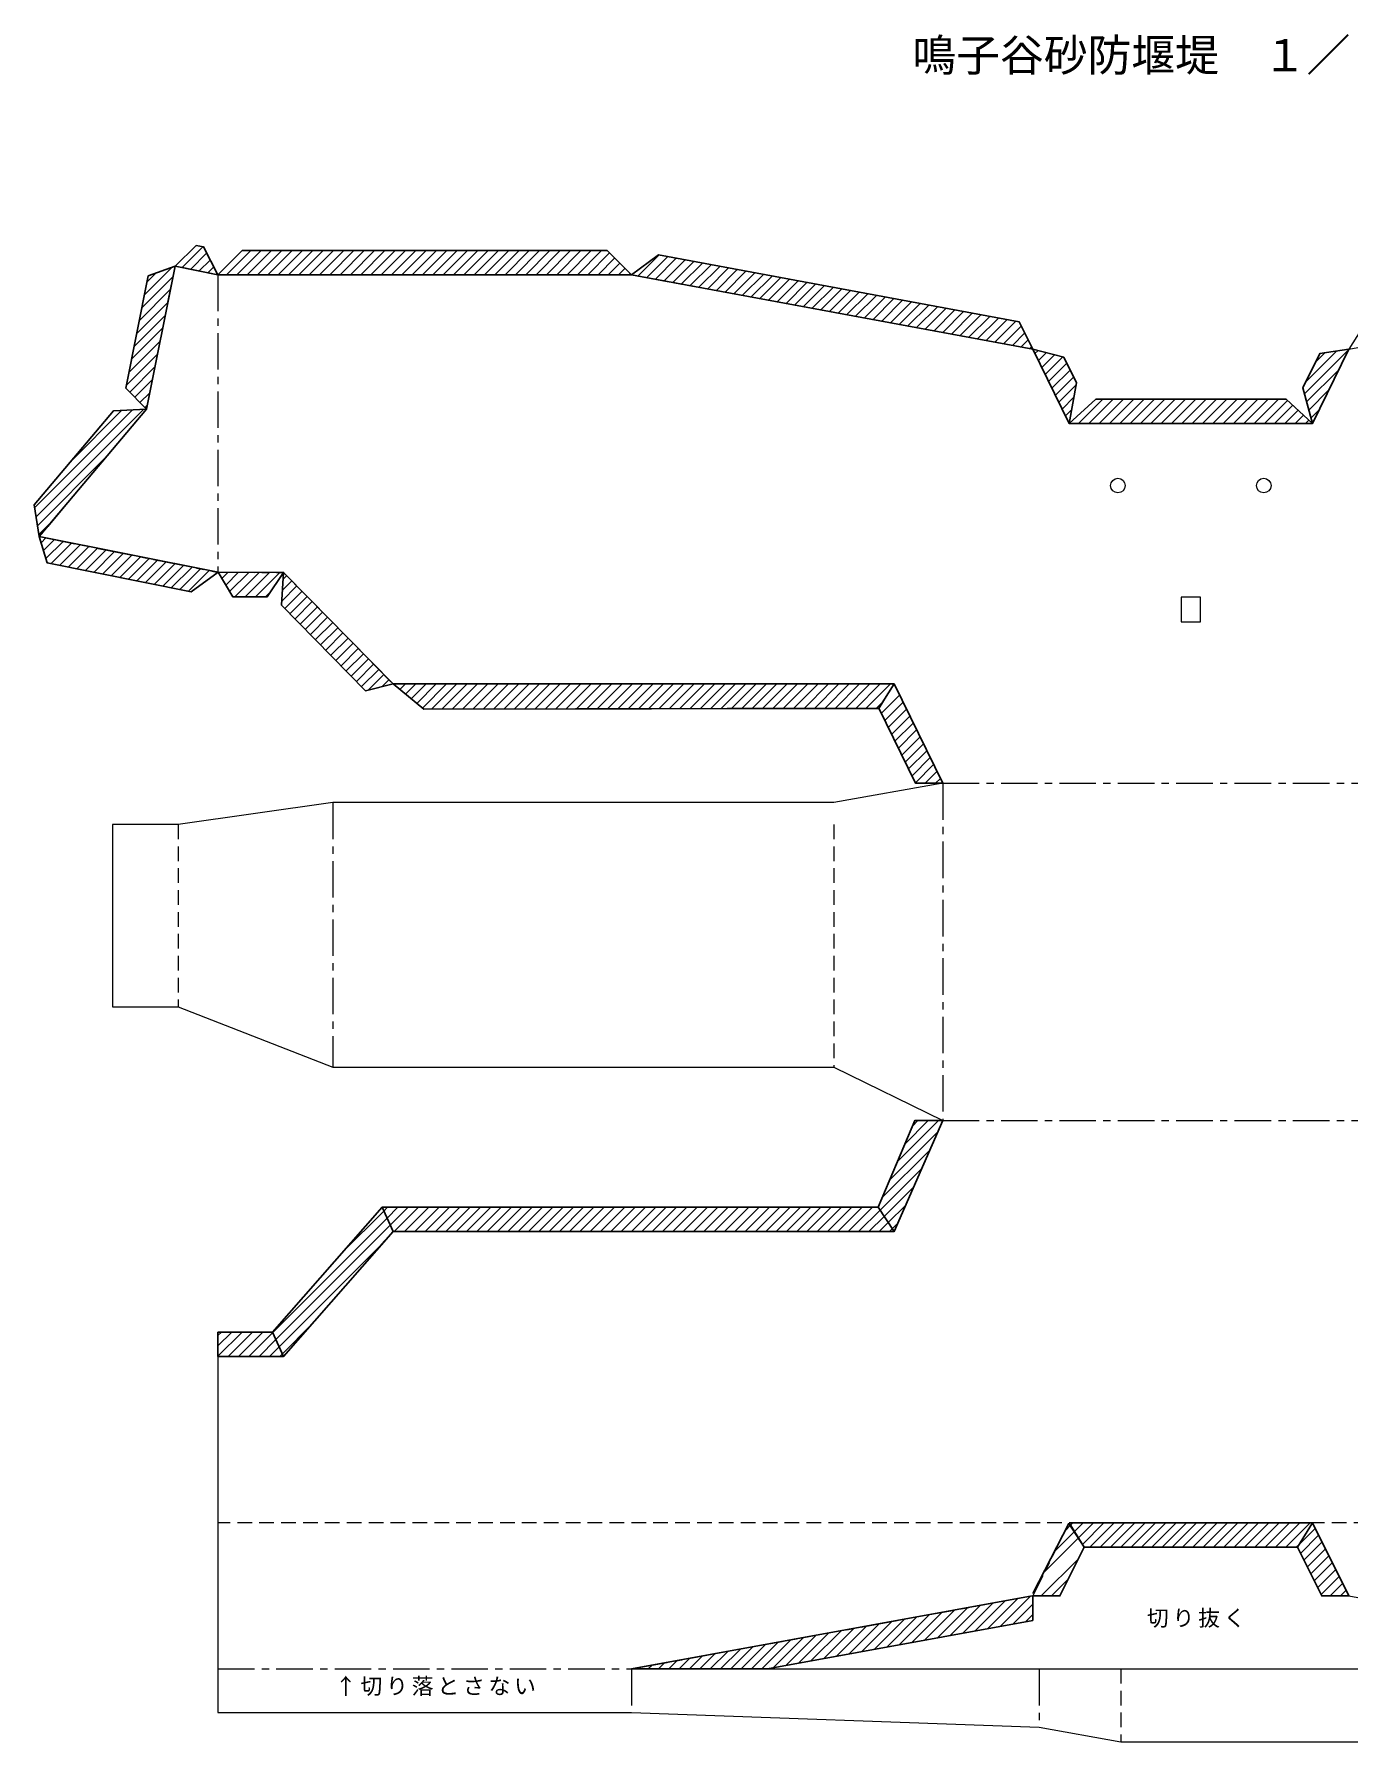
# Model space of a CAD drawing. Units: millimetres at full size, sheet at 1:300. Extents: x -1911260 to 408766, y -45196 to 976532.
# Drawn here: x -400443 to -346389, y 906311 to 976532 of the extents above; entities that cross this region are included whole.
import ezdxf
from ezdxf.enums import TextEntityAlignment as Align

# ---------------------------------------------------------------- set-up
doc = ezdxf.new("R2010")
doc.units = ezdxf.units.MM
doc.header["$LTSCALE"] = 300
doc.linetypes.add('CHAIN1', pattern=[8, 5, -1, 1, -1])
doc.linetypes.add('DASHED2', pattern=[3, 2, -1])
doc.layers.add('0-0', color=4, linetype='Continuous', lineweight=5)
doc.layers.add('0-1', color=2, linetype='Continuous')
doc.styles.add('ＭＳ ゴシック', font='')
doc.styles.get('ＭＳ ゴシック').set_extended_font_data('MS Gothic')

msp = doc.modelspace()

# ---------------------------------------------------------------- linework, layer by layer
at = {"layer": '0-0', "color": 2, "linetype": 'CHAIN1'}
for p, q in [((-392885.9, 966640.7), (-394651, 966993.4)), ((-392885.9, 966640.7), (-392885.9, 954403.5)), ((-392885.9, 966640.7), (-392703.7, 966640.7)), ((-392703.7, 966640.7), (-375885.9, 966640.7)), ((-375885.9, 966640.7), (-359385.9, 963580.7)), ((-392883.7, 954403), (-390185.9, 954400.7)), ((-363085.9, 945730.7), (-342685.9, 945730.7)), ((-363085.9, 945730.7), (-363085.9, 931855.7)), ((-388157.9, 944930.7), (-388157.9, 934055.7)), ((-363085.9, 931855.7), (-342685.9, 931855.7)), ((-357899, 915284.9), (-359385.9, 912311.2)), ((-375885.9, 909311.2), (-359414.5, 912311.2)), ((-392885.9, 909311.2), (-375885.9, 909308.2)), ((-375885.9, 909308.2), (-375885.9, 907511.2)), ((-359115.9, 909308.2), (-359115.9, 906911.2))]:
    msp.add_line(p, q, dxfattribs=at)
at = {"layer": '0-0'}
for p, q in [((-392885.9, 966640.7), (-391885.9, 967640.7)), ((-376895.9, 967640.7), (-391885.9, 967640.7)), ((-376878.8, 967633.6), (-376895.9, 967640.7)), ((-358112.5, 963255), (-357590.6, 962190.3)), ((-357590.6, 962190.3), (-357885.9, 960520.7)), ((-364177.7, 931855.7), (-363085.9, 931855.7)), ((-392885.9, 923157.2), (-392885.9, 922157.2)), ((-390639.1, 923157.2), (-390185.9, 922157.2)), ((-392885.9, 922157.2), (-392885.9, 909311.2)), ((-357885.9, 915311.2), (-357267.8, 914311.2)), ((-357267.8, 914311.2), (-358267.8, 912311.2)), ((-348503.9, 914311.2), (-347503.9, 912311.2)), ((-359385.9, 912311.2), (-358267.8, 912311.2)), ((-359385.9, 912311.2), (-359385.9, 911294.8)), ((-346385.9, 912311.2), (-347503.9, 912311.2)), ((-370295.7, 909311.2), (-359385.9, 911294.8)), ((-375885.9, 909311.2), (-329885.9, 909311.2))]:
    msp.add_line(p, q, dxfattribs=at)
at = {"layer": '0-0', "color": 7, "linetype": 'DASHED2'}
for p, q in [((-394520.9, 944030.7), (-394520.9, 936530.7)), ((-367557.9, 944030.7), (-367557.9, 934055.7)), ((-319485.9, 915311.2), (-392885.9, 915311.2)), ((-355761.9, 909311.2), (-355761.9, 906311.2))]:
    msp.add_line(p, q, dxfattribs=at)
at = {"layer": '0-0'}
for points in [[(-392885.9, 966640.7), (-393486.9, 967780.6), (-393788.1, 967840.7), (-394651, 966993.4), (-395749.5, 966599.3), (-396672.9, 961978.2), (-395826.6, 961109.7), (-397185.6, 961048.6), (-400442.9, 957181.9), (-400238.3, 955872.6), (-399907.6, 954786.6), (-393987.5, 953601.4), (-392883.7, 954403), (-392279.7, 953400.7), (-390861.3, 953400.7), (-390185.9, 954400.7), (-390268.4, 953056.5), (-386814, 949532.9), (-385685.9, 949810.7), (-384424.8, 948782.1), (-365704.9, 948801.7), (-365085.9, 949810.7)], [(-376895.9, 967640.7), (-376878.8, 967633.6), (-375885.9, 966640.7)], [(-375885.9, 966640.7), (-374773.5, 967451.4), (-359939.8, 964700.5)], [(-329885.9, 966640.7), (-331266.4, 967401.7), (-345658.1, 964732.7), (-346385.9, 963580.7), (-347587.9, 963400.3), (-348283.1, 961982.1), (-347885.9, 960520.7), (-348959.8, 961520.7), (-356787.8, 961520.7), (-357885.9, 960520.7)], [(-358112.5, 963255), (-359385.9, 963580.7), (-359939.8, 964700.5)], [(-365704.9, 948801.7), (-364199.5, 945730.7), (-363085.9, 945730.7)], [(-363085.9, 945730.7), (-367557.9, 944930.7), (-388157.9, 944930.7), (-394520.9, 944030.7), (-397220.9, 944030.7)], [(-397220.9, 944030.7), (-397220.9, 936530.7), (-394520.9, 936530.7), (-388157.9, 934055.7), (-367557.9, 934055.7), (-363085.9, 931855.7)], [(-364238, 931855.7), (-365739.4, 928291.7), (-365085.9, 927291.7)], [(-386139.1, 928291.7), (-390639.1, 923157.2), (-392885.9, 923157.2)], [(-365739.4, 928291.7), (-386139.1, 928291.7), (-385685.9, 927291.7)], [(-357267.8, 914311.2), (-348503.9, 914311.2), (-347885.9, 915311.2)], [(-392885.9, 909311.2), (-392885.9, 907511.2), (-375885.9, 907511.2), (-359115.9, 906911.2), (-355761.9, 906311.2), (-345761.9, 906311.2), (-342407.9, 906911.2), (-325637.9, 907511.2), (-309637.9, 907511.2), (-309637.9, 909311.2)]]:
    msp.add_lwpolyline(points, dxfattribs=at)
at = {"layer": '0-0', "color": 2, "linetype": 'CHAIN1'}
for points in [[(-394664.8, 966982.1), (-395826.6, 961109.7), (-400238.3, 955872.6), (-392888.8, 954401.3)], [(-359385.9, 963580.7), (-357885.9, 960520.7), (-347885.9, 960520.7), (-346385.9, 963580.7), (-329885.9, 966640.7), (-313885.9, 966640.7), (-315685.9, 963580.7)], [(-390185.9, 954400.7), (-385685.9, 949810.7), (-365085.9, 949810.7), (-363085.9, 945730.7)], [(-392885.9, 922157.2), (-390185.9, 922157.2), (-385685.9, 927291.7), (-365085.9, 927291.7), (-363085.9, 931855.7)], [(-357885.9, 915311.2), (-347885.9, 915311.2), (-346385.9, 912311.2), (-329885.9, 909311.2)]]:
    msp.add_lwpolyline(points, dxfattribs=at)
at = {"layer": '0-0'}
msp.add_lwpolyline([(-353285.9, 953380.7), (-353285.9, 952360.7), (-352485.9, 952360.7), (-352485.9, 953380.7)], close=True, dxfattribs=at)
for centre in [(-355885.9, 957970.7), (-349885.9, 957970.7)]:
    msp.add_circle(centre, 300, dxfattribs=at)
at = {"layer": '0-1', "color": 5}
for p, q in [((-394651, 966993.4), (-393788.1, 967840.7)), ((-395749.5, 966599.3), (-394651, 966993.4)), ((-394651, 966993.4), (-392885.9, 966640.7)), ((-396672.9, 961978.2), (-395749.5, 966599.3)), ((-359385.9, 963580.7), (-357885.9, 960520.7)), ((-346385.9, 963580.7), (-347885.9, 960520.7)), ((-346385.9, 963580.7), (-347587.9, 963400.3)), ((-357590.6, 962190.3), (-357885.9, 960520.7)), ((-348959.8, 961520.7), (-356787.8, 961520.7)), ((-348959.8, 961520.7), (-347885.9, 960520.7)), ((-400238.3, 955872.6), (-395826.6, 961109.7)), ((-397185.6, 961048.6), (-395826.6, 961109.7)), ((-392883.7, 954403), (-400238.3, 955872.6)), ((-390639.1, 923157.2), (-392885.9, 923157.2)), ((-357885.9, 915311.2), (-347885.9, 915311.2)), ((-359414.5, 912311.2), (-375885.9, 909311.2)), ((-359385.9, 912311.2), (-359385.9, 911294.8))]:
    msp.add_line(p, q, dxfattribs=at)
at = {"layer": '0-1'}
for p, q in [((-394360.4, 966935.3), (-393510.5, 967785.3)), ((-395906.5, 965813.5), (-394768.9, 966951.1)), ((-394006.8, 966864.7), (-393350.2, 967521.3)), ((-393653.2, 966794), (-393203.7, 967243.5)), ((-393299.6, 966723.4), (-393057.2, 966965.7)), ((-392533.7, 966640.7), (-391533.9, 967640.5)), ((-392109.5, 966640.7), (-391109.8, 967640.3)), ((-391685.2, 966640.7), (-390685.8, 967640.1)), ((-391260.9, 966640.7), (-390261.7, 967639.9)), ((-390836.7, 966640.7), (-389837.6, 967639.7)), ((-390412.4, 966640.7), (-389413.6, 967639.5)), ((-389988.1, 966640.7), (-388989.5, 967639.3)), ((-389563.9, 966640.7), (-388565.4, 967639.1)), ((-389139.6, 966640.7), (-388141.4, 967638.9)), ((-388715.3, 966640.7), (-387717.3, 967638.7)), ((-388291.1, 966640.7), (-387293.2, 967638.5)), ((-387866.8, 966640.7), (-386869.2, 967638.3)), ((-387442.6, 966640.7), (-386445.1, 967638.1)), ((-387018.3, 966640.7), (-386021.1, 967637.9)), ((-386594, 966640.7), (-385597, 967637.7)), ((-386169.8, 966640.7), (-385172.9, 967637.5)), ((-385745.5, 966640.7), (-384748.9, 967637.3)), ((-385321.2, 966640.7), (-384324.8, 967637.1)), ((-384897, 966640.7), (-383900.7, 967636.9)), ((-384472.7, 966640.7), (-383476.7, 967636.7)), ((-384048.4, 966640.7), (-383052.6, 967636.5)), ((-383624.2, 966640.7), (-382628.5, 967636.3)), ((-383199.9, 966640.7), (-382204.5, 967636.1)), ((-382775.7, 966640.7), (-381780.4, 967635.9)), ((-382351.4, 966640.7), (-381356.3, 967635.7)), ((-381927.1, 966640.7), (-380932.3, 967635.5)), ((-381502.9, 966640.7), (-380508.2, 967635.3)), ((-381078.6, 966640.7), (-380084.2, 967635.1)), ((-380654.3, 966640.7), (-379660.1, 967634.9)), ((-380230.1, 966640.7), (-379236, 967634.7)), ((-379805.8, 966640.7), (-378812, 967634.5)), ((-379381.5, 966640.7), (-378387.9, 967634.3)), ((-378957.3, 966640.7), (-377963.8, 967634.1)), ((-378533, 966640.7), (-377539.8, 967633.9)), ((-378108.7, 966640.7), (-377115.7, 967633.7)), ((-377684.5, 966640.7), (-376785.2, 967540)), ((-377260.2, 966640.7), (-376573, 967327.9)), ((-376836, 966640.7), (-376360.9, 967115.7)), ((-375613.6, 966590.2), (-374755.7, 967448.1)), ((-375255.8, 966523.8), (-374397.8, 967381.8)), ((-374897.9, 966457.5), (-374039.9, 967315.4)), ((-374540, 966391.1), (-373682, 967249)), ((-374182.1, 966324.7), (-373324.1, 967182.6)), ((-373824.2, 966258.3), (-372966.2, 967116.3)), ((-373466.3, 966192), (-372608.4, 967049.9)), ((-373108.4, 966125.6), (-372250.5, 966983.5)), ((-396012.4, 965283.3), (-394738, 966557.7)), ((-395800.5, 966343.7), (-395430.5, 966713.7)), ((-392946, 966652.7), (-392910.8, 966687.9)), ((-376411.7, 966640.7), (-376148.8, 966903.6)), ((-375987.4, 966640.7), (-375936.6, 966691.5)), ((-372750.5, 966059.2), (-371892.6, 966917.2)), ((-372392.6, 965992.8), (-371534.7, 966850.8)), ((-372034.7, 965926.5), (-371176.8, 966784.4)), ((-371676.8, 965860.1), (-370818.9, 966718)), ((-371318.9, 965793.7), (-370461, 966651.7)), ((-370961.1, 965727.4), (-370103.1, 966585.3)), ((-370603.2, 965661), (-369745.2, 966518.9)), ((-370245.3, 965594.6), (-369387.3, 966452.5)), ((-369887.4, 965528.2), (-369029.4, 966386.2)), ((-369529.5, 965461.9), (-368671.5, 966319.8)), ((-369171.6, 965395.5), (-368313.7, 966253.4)), ((-396118.4, 964753.1), (-394844, 966027.5)), ((-368813.7, 965329.1), (-367955.8, 966187.1)), ((-368455.8, 965262.7), (-367597.9, 966120.7)), ((-368097.9, 965196.4), (-367240, 966054.3)), ((-367740, 965130), (-366882.1, 965987.9)), ((-367382.1, 965063.6), (-366524.2, 965921.6)), ((-367024.2, 964997.3), (-366166.3, 965855.2)), ((-366666.4, 964930.9), (-365808.4, 965788.8)), ((-366308.5, 964864.5), (-365450.5, 965722.5)), ((-365950.6, 964798.1), (-365092.6, 965656.1)), ((-365592.7, 964731.8), (-364734.7, 965589.7)), ((-396330.3, 963692.7), (-395055.9, 964967.1)), ((-396224.3, 964222.9), (-394949.9, 965497.3)), ((-365234.8, 964665.4), (-364376.8, 965523.3)), ((-364876.9, 964599), (-364019, 965457)), ((-364519, 964532.6), (-363661.1, 965390.6)), ((-364161.1, 964466.3), (-363303.2, 965324.2)), ((-363803.2, 964399.9), (-362945.3, 965257.8)), ((-363445.3, 964333.5), (-362587.4, 965191.5)), ((-363087.4, 964267.2), (-362229.5, 965125.1)), ((-362729.6, 964200.8), (-361871.6, 965058.7)), ((-362371.7, 964134.4), (-361513.7, 964992.4)), ((-362013.8, 964068), (-361155.8, 964926)), ((-361655.9, 964001.7), (-360797.9, 964859.6)), ((-396436.2, 963162.4), (-395161.8, 964436.9)), ((-361298, 963935.3), (-360440, 964793.2)), ((-360940.1, 963868.9), (-360082.2, 964726.9)), ((-360582.2, 963802.5), (-359855.2, 964529.5)), ((-360224.3, 963736.2), (-359714.8, 964245.7)), ((-396542.2, 962632.2), (-395267.7, 963906.7)), ((-359866.4, 963669.8), (-359574.4, 963961.8)), ((-359508.5, 963603.4), (-359434, 963678)), ((-359294.1, 963393.6), (-359163.8, 963523.9)), ((-359154.6, 963108.9), (-358826, 963437.5)), ((-348217.8, 961741.9), (-346392.4, 963567.4)), ((-348168.9, 962215.1), (-346877, 963507)), ((-347761, 963047.3), (-347376.2, 963432.1)), ((-396648.1, 962102), (-395373.7, 963376.4)), ((-396512.4, 961813.5), (-395479.6, 962846.2)), ((-359015, 962824.2), (-358488.1, 963351.1)), ((-358875.4, 962539.5), (-358150.3, 963264.6)), ((-358735.9, 962254.7), (-357988.5, 963002.1)), ((-348127.2, 961408.3), (-346800.3, 962735.2)), ((-396303, 961598.6), (-395585.6, 962316)), ((-358596.3, 961970), (-357849, 962717.4)), ((-358456.8, 961685.3), (-357709.4, 962432.7)), ((-358317.2, 961400.6), (-357604.2, 962113.7)), ((-396093.6, 961383.7), (-395691.5, 961785.8)), ((-358177.6, 961115.9), (-357695.3, 961598.3)), ((-357500.1, 960520.7), (-356500.1, 961520.7)), ((-357075.8, 960520.7), (-356075.8, 961520.7)), ((-356651.6, 960520.7), (-355651.6, 961520.7)), ((-356227.3, 960520.7), (-355227.3, 961520.7)), ((-355803.1, 960520.7), (-354803.1, 961520.7)), ((-355378.8, 960520.7), (-354378.8, 961520.7)), ((-354954.5, 960520.7), (-353954.5, 961520.7)), ((-354530.3, 960520.7), (-353530.3, 961520.7)), ((-354106, 960520.7), (-353106, 961520.7)), ((-353681.7, 960520.7), (-352681.7, 961520.7)), ((-353257.5, 960520.7), (-352257.5, 961520.7)), ((-352833.2, 960520.7), (-351833.2, 961520.7)), ((-352408.9, 960520.7), (-351408.9, 961520.7)), ((-351984.7, 960520.7), (-350984.7, 961520.7)), ((-351560.4, 960520.7), (-350560.4, 961520.7)), ((-351136.1, 960520.7), (-350136.1, 961520.7)), ((-350711.9, 960520.7), (-349711.9, 961520.7)), ((-350287.6, 960520.7), (-349287.6, 961520.7)), ((-349863.4, 960520.7), (-348909.9, 961474.2)), ((-348036.5, 961074.8), (-347208.2, 961903)), ((-400423, 957054.4), (-396393.1, 961084.2)), ((-400365.7, 956687.4), (-395948.9, 961104.2)), ((-398963.6, 958938), (-396837.4, 961064.3)), ((-395884.3, 961168.8), (-395797.5, 961255.6)), ((-358038.1, 960831.2), (-357786.4, 961082.9)), ((-349439.1, 960520.7), (-348690.2, 961269.6)), ((-349014.8, 960520.7), (-348470.5, 961065)), ((-348590.6, 960520.7), (-348250.8, 960860.5)), ((-348166.3, 960520.7), (-348031.1, 960655.9)), ((-347945.8, 960741.2), (-347616.2, 961070.8)), ((-357898.5, 960546.5), (-357877.6, 960567.5)), ((-400308.3, 956320.5), (-397470.3, 959158.5)), ((-400251, 955953.6), (-399738.1, 956466.4)), ((-400161.1, 955619.1), (-399962.7, 955817.6)), ((-400062.1, 955293.9), (-399609.1, 955746.9)), ((-399963, 954968.7), (-399255.5, 955676.2)), ((-399752.1, 954755.4), (-398901.9, 955605.6)), ((-399398.6, 954684.7), (-398548.3, 955534.9)), ((-399045.1, 954613.9), (-398194.7, 955464.3)), ((-398691.6, 954543.1), (-397841.1, 955393.6)), ((-398338.1, 954472.4), (-397487.5, 955323)), ((-397984.6, 954401.6), (-397133.9, 955252.3)), ((-397631.1, 954330.8), (-396780.3, 955181.6)), ((-397277.6, 954260.1), (-396426.7, 955111)), ((-396924.1, 954189.3), (-396073.1, 955040.3)), ((-396570.6, 954118.5), (-395719.5, 954969.7)), ((-396217.1, 954047.7), (-395365.8, 954899)), ((-395863.6, 953977), (-395012.2, 954828.4)), ((-395510.1, 953906.2), (-394658.6, 954757.7)), ((-395156.6, 953835.4), (-394305, 954687)), ((-394803.1, 953764.7), (-393951.4, 954616.4)), ((-394449.6, 953693.9), (-393597.8, 954545.7)), ((-394096.1, 953623.1), (-393244.2, 954475.1)), ((-392913.9, 954381.2), (-392890.6, 954404.4)), ((-392727.3, 954143.4), (-392468.1, 954402.7)), ((-392567.8, 953878.7), (-392044.2, 954402.3)), ((-392408.2, 953614), (-391620.3, 954401.9)), ((-392197.3, 953400.7), (-391196.4, 954401.6)), ((-391773, 953400.7), (-390772.5, 954401.2)), ((-391348.7, 953400.7), (-390348.6, 954400.8)), ((-390258.5, 953218.1), (-389636.4, 953840.2)), ((-390230.7, 953670.2), (-389846.4, 954054.5)), ((-390203, 954122.2), (-390056.5, 954268.7)), ((-390133.5, 952918.9), (-389426.4, 953626)), ((-390924.5, 953400.7), (-390729.8, 953595.3)), ((-389923.5, 952704.6), (-389216.3, 953411.8)), ((-389713.4, 952490.4), (-389006.3, 953197.5)), ((-389503.4, 952276.2), (-388796.3, 952983.3)), ((-389293.4, 952061.9), (-388586.2, 952769.1)), ((-389083.3, 951847.7), (-388376.2, 952554.8)), ((-388873.3, 951633.5), (-388166.2, 952340.6)), ((-388663.3, 951419.2), (-387956.1, 952126.4)), ((-388453.3, 951205), (-387746.1, 951912.1)), ((-388243.2, 950990.8), (-387536.1, 951697.9)), ((-388033.2, 950776.5), (-387326, 951483.7)), ((-387823.2, 950562.3), (-387116, 951269.4)), ((-387613.1, 950348.1), (-386906, 951055.2)), ((-387403.1, 950133.8), (-386696, 950841)), ((-387193.1, 949919.6), (-386485.9, 950626.7)), ((-386983, 949705.4), (-386275.9, 950412.5)), ((-386704.2, 949560), (-386065.9, 950198.3)), ((-386141.3, 949698.5), (-385855.8, 949984.1)), ((-385641.3, 949774.3), (-385604.9, 949810.7)), ((-385407.6, 949583.7), (-385180.7, 949810.7)), ((-385174, 949393.1), (-384756.4, 949810.7)), ((-384940.3, 949202.5), (-384332.1, 949810.7)), ((-384706.6, 949011.9), (-383907.9, 949810.7)), ((-384473, 948821.3), (-383483.6, 949810.7)), ((-384087.4, 948782.6), (-383059.4, 949810.7)), ((-383662.5, 948783.3), (-382635.1, 949810.7)), ((-383237.6, 948783.9), (-382210.8, 949810.7)), ((-382812.7, 948784.6), (-381786.6, 949810.7)), ((-382387.8, 948785.2), (-381362.3, 949810.7)), ((-381962.8, 948785.9), (-380938, 949810.7)), ((-381537.9, 948786.5), (-380513.8, 949810.7)), ((-381113, 948787.2), (-380089.5, 949810.7)), ((-380688.1, 948787.8), (-379665.2, 949810.7)), ((-380263.2, 948788.5), (-379241, 949810.7)), ((-379838.3, 948789.1), (-378816.7, 949810.7)), ((-379413.4, 948789.8), (-378392.4, 949810.7)), ((-378988.5, 948790.4), (-377968.2, 949810.7)), ((-378563.5, 948791.1), (-377543.9, 949810.7)), ((-378138.6, 948791.7), (-377119.7, 949810.7)), ((-377713.7, 948792.4), (-376695.4, 949810.7)), ((-377288.8, 948793), (-376271.1, 949810.7)), ((-376863.9, 948793.7), (-375846.9, 949810.7)), ((-376439, 948794.3), (-375422.6, 949810.7)), ((-376014.1, 948795), (-374998.3, 949810.7)), ((-375589.1, 948795.6), (-374574.1, 949810.7)), ((-375164.2, 948796.2), (-374149.8, 949810.7)), ((-374739.3, 948796.9), (-373725.5, 949810.7)), ((-374314.4, 948797.5), (-373301.3, 949810.7)), ((-373889.5, 948798.2), (-372877, 949810.7)), ((-373464.6, 948798.8), (-372452.8, 949810.7)), ((-373039.7, 948799.5), (-372028.5, 949810.7)), ((-372614.8, 948800.1), (-371604.2, 949810.7)), ((-372189.8, 948800.8), (-371180, 949810.7)), ((-371764.9, 948801.4), (-370755.7, 949810.7)), ((-371340, 948802.1), (-370331.4, 949810.7)), ((-370915.1, 948802.7), (-369907.2, 949810.7)), ((-370490.2, 948803.4), (-369482.9, 949810.7)), ((-370065.3, 948804), (-369058.6, 949810.7)), ((-369640.4, 948804.7), (-368634.4, 949810.7)), ((-369215.5, 948805.3), (-368210.1, 949810.7)), ((-368790.5, 948806), (-367785.8, 949810.7)), ((-368365.6, 948806.6), (-367361.6, 949810.7)), ((-367940.7, 948807.3), (-366937.3, 949810.7)), ((-367515.8, 948807.9), (-366513.1, 949810.7)), ((-367090.9, 948808.6), (-366088.8, 949810.7)), ((-366666, 948809.2), (-365664.5, 949810.7)), ((-366241.1, 948809.9), (-365240.3, 949810.7)), ((-365816.1, 948810.5), (-365552.3, 949074.4)), ((-365611.1, 948591.3), (-364857.5, 949344.9)), ((-365470.9, 948307.2), (-364718, 949060.2)), ((-365330.7, 948023.1), (-364578.4, 948775.5)), ((-365190.6, 947739.1), (-364438.8, 948490.8)), ((-365050.4, 947455), (-364299.3, 948206.1)), ((-364910.2, 947170.9), (-364159.7, 947921.4)), ((-364770, 946886.8), (-364020.2, 947636.7)), ((-364629.8, 946602.7), (-363880.6, 947352)), ((-364489.7, 946318.6), (-363741, 947067.3)), ((-364349.5, 946034.6), (-363601.5, 946782.6)), ((-364209.3, 945750.5), (-363461.9, 946497.9)), ((-363804.8, 945730.7), (-363322.4, 946213.1)), ((-363380.6, 945730.7), (-363182.8, 945928.4)), ((-364953.7, 930156.9), (-363254.8, 931855.7)), ((-364644.8, 930890), (-363679.1, 931855.7)), ((-364336, 931623.1), (-364103.4, 931855.7)), ((-365262.5, 929423.7), (-363285, 931401.3)), ((-365571.4, 928690.6), (-363615.9, 930646.1)), ((-365663, 928174.7), (-363946.8, 929890.9)), ((-365495.3, 927918.2), (-364277.8, 929135.7)), ((-365327.6, 927661.6), (-364608.7, 928380.5)), ((-390633.5, 923144.7), (-385935.6, 927842.6)), ((-387759, 926443.4), (-386067.9, 928134.5)), ((-387759, 926443.4), (-386067.9, 928134.5)), ((-386067.9, 928134.5), (-385910.7, 928291.7)), ((-385935.6, 927842.6), (-385486.5, 928291.7)), ((-385803.2, 927550.6), (-385062.2, 928291.7)), ((-385637.9, 927291.7), (-384637.9, 928291.7)), ((-385213.7, 927291.7), (-384213.7, 928291.7)), ((-384789.4, 927291.7), (-383789.4, 928291.7)), ((-384365.1, 927291.7), (-383365.1, 928291.7)), ((-383940.9, 927291.7), (-382940.9, 928291.7)), ((-383516.6, 927291.7), (-382516.6, 928291.7)), ((-383092.4, 927291.7), (-382092.4, 928291.7)), ((-382668.1, 927291.7), (-381668.1, 928291.7)), ((-382243.8, 927291.7), (-381243.8, 928291.7)), ((-381819.6, 927291.7), (-380819.6, 928291.7)), ((-381395.3, 927291.7), (-380395.3, 928291.7)), ((-380971, 927291.7), (-379971, 928291.7)), ((-380546.8, 927291.7), (-379546.8, 928291.7)), ((-380122.5, 927291.7), (-379122.5, 928291.7)), ((-379698.2, 927291.7), (-378698.2, 928291.7)), ((-379274, 927291.7), (-378274, 928291.7)), ((-378849.7, 927291.7), (-377849.7, 928291.7)), ((-378425.5, 927291.7), (-377425.5, 928291.7)), ((-378001.2, 927291.7), (-377001.2, 928291.7)), ((-377576.9, 927291.7), (-376576.9, 928291.7)), ((-377152.7, 927291.7), (-376152.7, 928291.7)), ((-376728.4, 927291.7), (-375728.4, 928291.7)), ((-376304.1, 927291.7), (-375304.1, 928291.7)), ((-375879.9, 927291.7), (-374879.9, 928291.7)), ((-375455.6, 927291.7), (-374455.6, 928291.7)), ((-375031.3, 927291.7), (-374031.3, 928291.7)), ((-374607.1, 927291.7), (-373607.1, 928291.7)), ((-374182.8, 927291.7), (-373182.8, 928291.7)), ((-373758.5, 927291.7), (-372758.5, 928291.7)), ((-373334.3, 927291.7), (-372334.3, 928291.7)), ((-372910, 927291.7), (-371910, 928291.7)), ((-372485.8, 927291.7), (-371485.8, 928291.7)), ((-372061.5, 927291.7), (-371061.5, 928291.7)), ((-371637.2, 927291.7), (-370637.2, 928291.7)), ((-371213, 927291.7), (-370213, 928291.7)), ((-370788.7, 927291.7), (-369788.7, 928291.7)), ((-370364.4, 927291.7), (-369364.4, 928291.7)), ((-369940.2, 927291.7), (-368940.2, 928291.7)), ((-369515.9, 927291.7), (-368515.9, 928291.7)), ((-369091.6, 927291.7), (-368091.6, 928291.7)), ((-368667.4, 927291.7), (-367667.4, 928291.7)), ((-368243.1, 927291.7), (-367243.1, 928291.7)), ((-367818.8, 927291.7), (-366818.8, 928291.7)), ((-367394.6, 927291.7), (-366394.6, 928291.7)), ((-366970.3, 927291.7), (-365970.3, 928291.7)), ((-366546.1, 927291.7), (-365663, 928174.7)), ((-366121.8, 927291.7), (-365495.3, 927918.2)), ((-365697.5, 927291.7), (-365327.6, 927661.6)), ((-365159.9, 927405), (-364939.7, 927625.3)), ((-390501.1, 922852.7), (-385803.2, 927550.6)), ((-365273.3, 927291.7), (-365159.9, 927405)), ((-390368.8, 922560.8), (-386025.7, 926904)), ((-390236.5, 922268.9), (-389034.6, 923470.7)), ((-392885.9, 922165.1), (-391893.8, 923157.2)), ((-392885.9, 922589.4), (-392318, 923157.2)), ((-392885.9, 923013.6), (-392742.3, 923157.2)), ((-392469.5, 922157.2), (-391469.5, 923157.2)), ((-392045.2, 922157.2), (-391045.2, 923157.2)), ((-391621, 922157.2), (-390633.5, 923144.7)), ((-391196.7, 922157.2), (-390501.1, 922852.7)), ((-390772.4, 922157.2), (-390368.8, 922560.8)), ((-390348.2, 922157.2), (-390236.5, 922268.9)), ((-358044.3, 915004.5), (-357845.9, 915202.9)), ((-357845.9, 915202.9), (-357737.6, 915311.2)), ((-357679, 914945.5), (-357313.4, 915311.2)), ((-357512.2, 914688.1), (-356889.1, 915311.2)), ((-357345.3, 914430.7), (-356464.8, 915311.2)), ((-357040.6, 914311.2), (-356040.6, 915311.2)), ((-356616.3, 914311.2), (-355616.3, 915311.2)), ((-356192, 914311.2), (-355192, 915311.2)), ((-355767.8, 914311.2), (-354767.8, 915311.2)), ((-355343.5, 914311.2), (-354343.5, 915311.2)), ((-354919.2, 914311.2), (-353919.2, 915311.2)), ((-354495, 914311.2), (-353495, 915311.2)), ((-354070.7, 914311.2), (-353070.7, 915311.2)), ((-353646.4, 914311.2), (-352646.4, 915311.2)), ((-353222.2, 914311.2), (-352222.2, 915311.2)), ((-352797.9, 914311.2), (-351797.9, 915311.2)), ((-352373.7, 914311.2), (-351373.7, 915311.2)), ((-351949.4, 914311.2), (-350949.4, 915311.2)), ((-351525.1, 914311.2), (-350525.1, 915311.2)), ((-351100.9, 914311.2), (-350100.9, 915311.2)), ((-350676.6, 914311.2), (-349676.6, 915311.2)), ((-350252.3, 914311.2), (-349252.3, 915311.2)), ((-349828.1, 914311.2), (-348828.1, 915311.2)), ((-349403.8, 914311.2), (-348403.8, 915311.2)), ((-348979.5, 914311.2), (-347979.5, 915311.2)), ((-358957.2, 913243.1), (-357512.2, 914688.1)), ((-358500.8, 914123.8), (-357679, 914945.5)), ((-348379.6, 914062.6), (-347634.2, 914808)), ((-348238.2, 913779.8), (-347492.8, 914525.1)), ((-359040.6, 912311.2), (-357495.1, 913856.7)), ((-348096.8, 913496.9), (-347351.4, 914242.3)), ((-347955.3, 913214.1), (-347210, 913959.4)), ((-347813.9, 912931.2), (-347068.6, 913676.6)), ((-358616.3, 912311.2), (-357919.3, 913008.1)), ((-347672.5, 912648.4), (-346927.1, 913393.7)), ((-347531.1, 912365.5), (-346785.7, 913110.9)), ((-361243.2, 910957.1), (-359994.8, 912205.5)), ((-360724.6, 911051.4), (-359476, 912300)), ((-347161.2, 912311.2), (-346644.3, 912828.1)), ((-346736.9, 912311.2), (-346502.9, 912545.2)), ((-364873, 910297.1), (-363626, 911544.1)), ((-364354.5, 910391.4), (-363107.2, 911638.6)), ((-363835.9, 910485.7), (-362588.5, 911733.1)), ((-363317.4, 910580), (-362069.8, 911827.6)), ((-362798.8, 910674.2), (-361551, 911922.1)), ((-362280.3, 910768.5), (-361032.3, 912016.5)), ((-361761.7, 910862.8), (-360513.5, 912111)), ((-360206.1, 911145.7), (-359385.9, 911965.9)), ((-359687.5, 911239.9), (-359385.9, 911541.6)), ((-369021.4, 909542.9), (-367776, 910788.3)), ((-368502.8, 909637.2), (-367257.2, 910882.8)), ((-367984.3, 909731.4), (-366738.5, 910977.2)), ((-367465.7, 909825.7), (-366219.7, 911071.7)), ((-366947.2, 909920), (-365701, 911166.2)), ((-366428.6, 910014.3), (-365182.2, 911260.7)), ((-365910.1, 910108.6), (-364663.5, 911355.2)), ((-365391.5, 910202.8), (-364144.7, 911449.6)), ((-372222.9, 909311.2), (-371407.2, 910126.9)), ((-371798.6, 909311.2), (-370888.4, 910221.4)), ((-371374.4, 909311.2), (-370369.7, 910315.9)), ((-370950.1, 909311.2), (-369850.9, 910410.3)), ((-370525.8, 909311.2), (-369332.2, 910504.8)), ((-370058.4, 909354.3), (-368813.4, 910599.3)), ((-369539.9, 909448.6), (-368294.7, 910693.8)), ((-375617, 909311.2), (-375557.1, 909371)), ((-375192.7, 909311.2), (-375038.4, 909465.5)), ((-374768.5, 909311.2), (-374519.7, 909560)), ((-374344.2, 909311.2), (-374000.9, 909654.5)), ((-373920, 909311.2), (-373482.2, 909749)), ((-373495.7, 909311.2), (-372963.4, 909843.5)), ((-373071.4, 909311.2), (-372444.7, 909937.9)), ((-372647.2, 909311.2), (-371925.9, 910032.4))]:
    msp.add_line(p, q, dxfattribs=at)
at = {"layer": '0-1', "color": 5}
for points in [[(-392885.9, 966640.7), (-393486.9, 967780.6), (-393788.1, 967840.7)], [(-394651, 966993.4), (-395826.6, 961109.7), (-396672.9, 961978.2)], [(-374773.5, 967451.4), (-375885.9, 966640.7), (-359385.9, 963580.7)], [(-357590.6, 962190.3), (-358112.5, 963255), (-359385.9, 963580.7), (-359939.8, 964700.5), (-374773.5, 967451.4)], [(-347587.9, 963400.3), (-348283.1, 961982.1), (-347885.9, 960520.7)], [(-356787.8, 961520.7), (-357885.9, 960520.7), (-347885.9, 960520.7)], [(-397185.6, 961048.6), (-400442.9, 957181.9), (-400238.3, 955872.6), (-399907.6, 954786.6)], [(-399907.6, 954786.6), (-393987.5, 953601.4), (-392883.7, 954403), (-392279.7, 953400.7), (-390861.3, 953400.7), (-390185.9, 954400.7), (-392883.7, 954403)], [(-365719.3, 948810.7), (-364199.5, 945730.7), (-363085.9, 945730.7), (-365085.9, 949810.7)], [(-386139.1, 928291.7), (-390639.1, 923157.2), (-390185.9, 922157.2), (-385685.9, 927291.7)], [(-365085.9, 927291.7), (-385685.9, 927291.7), (-386139.1, 928291.7), (-365739.4, 928291.7)], [(-392885.9, 923157.2), (-392885.9, 922157.2), (-390185.9, 922157.2)], [(-359385.9, 912311.2), (-358267.8, 912311.2), (-357267.8, 914311.2), (-357899, 915284.9), (-359385.9, 912416)], [(-357267.8, 914311.2), (-348503.9, 914311.2), (-347885.9, 915311.2), (-348503.9, 914311.2), (-347503.9, 912311.2), (-346385.9, 912311.2), (-347885.9, 915311.2)], [(-375885.9, 909311.2), (-370295.7, 909311.2), (-359385.9, 911294.8)]]:
    msp.add_lwpolyline(points, dxfattribs=at)
for points in [[(-392885.9, 966640.7), (-375885.9, 966640.7), (-376878.8, 967633.6), (-391885.9, 967640.7)], [(-390185.9, 954400.7), (-390268.4, 953056.5), (-386814, 949532.9), (-385685.9, 949810.7)], [(-385685.9, 949810.7), (-384424.8, 948782.1), (-365719.3, 948810.7), (-365085.9, 949810.7)], [(-363085.9, 931855.7), (-364238, 931855.7), (-365739.4, 928291.7), (-365085.9, 927291.7)]]:
    msp.add_lwpolyline(points, close=True, dxfattribs=at)
at = {"layer": '0-1'}
msp.add_lwpolyline([(-348555.3, 914311.2), (-348420.7, 914445.7), (-347775.7, 915090.8)], dxfattribs=at)

# ---------------------------------------------------------------- texts
at = {"layer": '0-0', "style": 'ＭＳ ゴシック'}
msp.add_text('鳴子谷砂防堰堤\u3000１／３００', height=1320, dxfattribs=at).set_placement((-364334, 974612.8), align=Align.BOTTOM_LEFT)
at = {"layer": '0-0', "color": 7, "char_height": 659.8, "attachment_point": 7, "style": 'ＭＳ ゴシック'}
for s, insert in [('\\T1.17;切り抜く', (-354693, 910999.9)), ('\\T1.17;↑切り落とさない', (-388078.2, 908198.5))]:
    msp.add_mtext(s, dxfattribs=dict(at, insert=insert))

doc.saveas('drawing.dxf')
